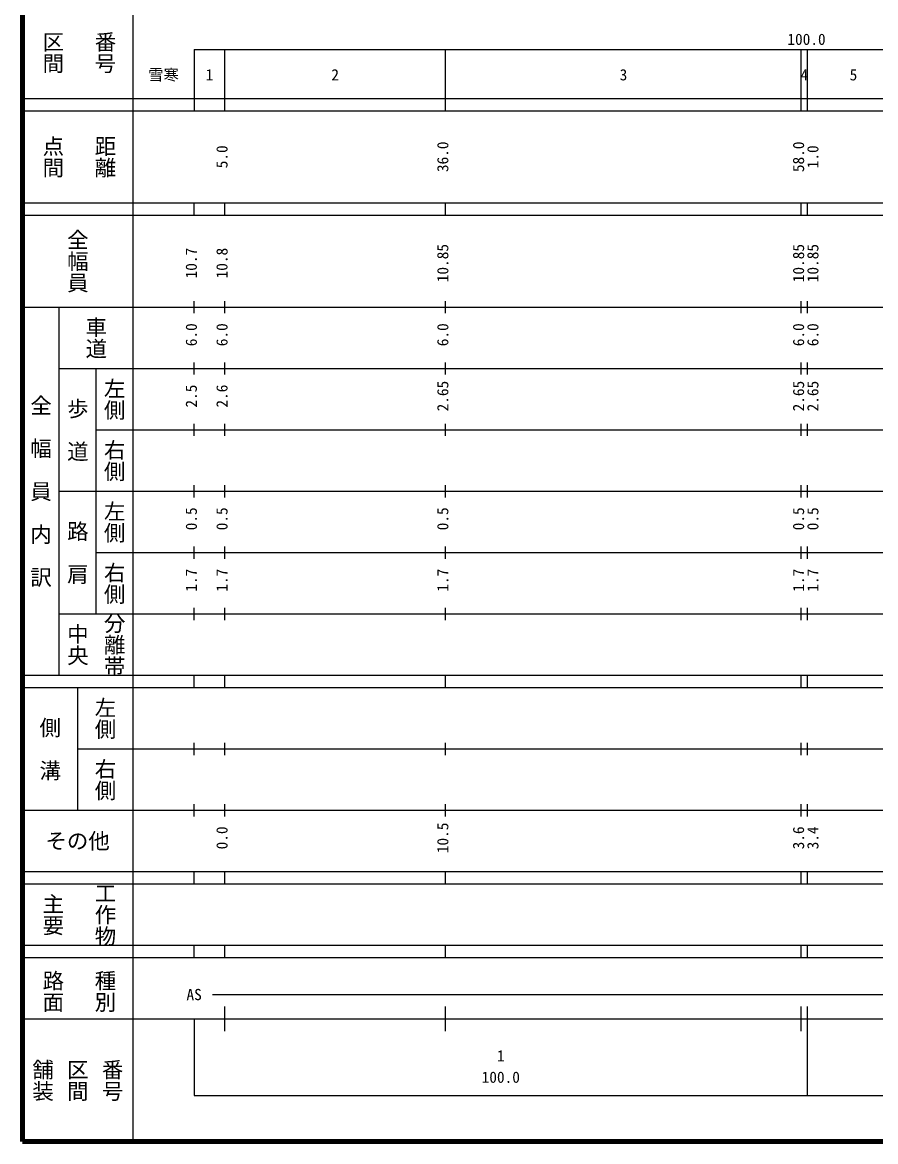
# Model space of a CAD drawing. Units: millimetres on the paper, enlarged 1000 times. Extents: x 40000 to 680000, y 20000 to 380000.
# Drawn here: x 40000 to 179112, y 20000 to 202409 of the extents above; entities that cross this region are included whole.
import ezdxf
from ezdxf.enums import TextEntityAlignment as Align

# ---------------------------------------------------------------- set-up
doc = ezdxf.new("R2010")
doc.units = ezdxf.units.MM
doc.header["$LTSCALE"] = 1000
doc.layers.add('M-TTL', color=2, linetype='Continuous', lineweight=140)
doc.layers.add('M-TTL-BAND', color=7, linetype='Continuous', lineweight=25)
doc.styles.add('@ＭＳ ゴシック', font='')
doc.styles.add('ＭＳ ゴシック', font='')
doc.styles.get('@ＭＳ ゴシック').set_extended_font_data('@MS Gothic')
doc.styles.get('ＭＳ ゴシック').set_extended_font_data('MS Gothic')

msp = doc.modelspace()

# ---------------------------------------------------------------- linework, layer by layer
at = {"layer": 'M-TTL'}
for p, q in [((40000, 380000), (40000, 20000)), ((40000, 20000), (680000, 20000))]:
    msp.add_line(p, q, dxfattribs=at)
at = {"layer": 'M-TTL-BAND'}
for p, q in [((58000, 370000), (58000, 20000)), ((68000, 198000), (579000, 198000)), ((68000, 198000), (68000, 188000)), ((73000, 188000), (73000, 198000)), ((109000, 188000), (109000, 198000)), ((167000, 188000), (167000, 198000)), ((168000, 188000), (168000, 198000)), ((40000, 190000), (579000, 190000)), ((40000, 188000), (579000, 188000)), ((40000, 173000), (579000, 173000)), ((68000, 171000), (68000, 173000)), ((73000, 171000), (73000, 173000)), ((109000, 171000), (109000, 173000)), ((167000, 171000), (167000, 173000)), ((168000, 171000), (168000, 173000)), ((40000, 171000), (579000, 171000)), ((68000, 155000), (68000, 157000)), ((73000, 155000), (73000, 157000)), ((109000, 155000), (109000, 157000)), ((167000, 155000), (167000, 157000)), ((168000, 155000), (168000, 157000)), ((40000, 156000), (579000, 156000)), ((46000, 96000), (46000, 156000)), ((46000, 146000), (579000, 146000)), ((52000, 146000), (52000, 106000)), ((68000, 145000), (68000, 147000)), ((73000, 145000), (73000, 147000)), ((109000, 145000), (109000, 147000)), ((167000, 145000), (167000, 147000)), ((168000, 145000), (168000, 147000)), ((68000, 135000), (68000, 137000)), ((73000, 135000), (73000, 137000)), ((109000, 135000), (109000, 137000)), ((167000, 135000), (167000, 137000)), ((168000, 135000), (168000, 137000)), ((52000, 136000), (579000, 136000)), ((46000, 126000), (579000, 126000)), ((68000, 125000), (68000, 127000)), ((73000, 125000), (73000, 127000)), ((109000, 125000), (109000, 127000)), ((167000, 125000), (167000, 127000)), ((168000, 125000), (168000, 127000)), ((68000, 115000), (68000, 117000)), ((73000, 115000), (73000, 117000)), ((109000, 115000), (109000, 117000)), ((167000, 115000), (167000, 117000)), ((168000, 115000), (168000, 117000)), ((52000, 116000), (579000, 116000)), ((46000, 106000), (579000, 106000)), ((68000, 105000), (68000, 107000)), ((73000, 105000), (73000, 107000)), ((109000, 105000), (109000, 107000)), ((167000, 105000), (167000, 107000)), ((168000, 105000), (168000, 107000)), ((40000, 96000), (579000, 96000)), ((68000, 94000), (68000, 96000)), ((73000, 94000), (73000, 96000)), ((109000, 94000), (109000, 96000)), ((167000, 94000), (167000, 96000)), ((168000, 94000), (168000, 96000)), ((40000, 94000), (579000, 94000)), ((49000, 94000), (49000, 74000)), ((49000, 84000), (579000, 84000)), ((68000, 83000), (68000, 85000)), ((73000, 83000), (73000, 85000)), ((109000, 83000), (109000, 85000)), ((167000, 83000), (167000, 85000)), ((168000, 83000), (168000, 85000)), ((68000, 73000), (68000, 75000)), ((73000, 73000), (73000, 75000)), ((109000, 73000), (109000, 75000)), ((167000, 73000), (167000, 75000)), ((168000, 73000), (168000, 75000)), ((40000, 74000), (579000, 74000)), ((40000, 64000), (579000, 64000)), ((68000, 62000), (68000, 64000)), ((73000, 62000), (73000, 64000)), ((109000, 62000), (109000, 64000)), ((167000, 62000), (167000, 64000)), ((168000, 62000), (168000, 64000)), ((40000, 62000), (579000, 62000)), ((40000, 52000), (579000, 52000)), ((68000, 50000), (68000, 52000)), ((73000, 50000), (73000, 52000)), ((109000, 50000), (109000, 52000)), ((167000, 50000), (167000, 52000)), ((168000, 50000), (168000, 52000)), ((40000, 50000), (579000, 50000)), ((71000, 44000), (565000, 44000)), ((73000, 38000), (73000, 42000)), ((109000, 38000), (109000, 42000)), ((167000, 38000), (167000, 42000)), ((168000, 27500), (168000, 42000)), ((40000, 40000), (579000, 40000)), ((68000, 40000), (68000, 27500)), ((68000, 27500), (579000, 27500))]:
    msp.add_line(p, q, dxfattribs=at)

# ---------------------------------------------------------------- texts
at = {"layer": 'M-TTL-BAND', "style": '@ＭＳ ゴシック'}
for s, p in [('番号', (53500, 197500)), ('区間', (45000, 197500)), ('点間', (45000, 180500)), ('距離', (53500, 180500)), ('全幅員', (49000, 163500)), ('車道', (52000, 151000)), ('左側', (55000, 141000)), ('全\u3000幅\u3000員\u3000内\u3000訳', (43000, 126000)), ('歩\u3000道', (49000, 136000)), ('右側', (55000, 131000)), ('左側', (55000, 121000)), ('路\u3000肩', (49000, 116000)), ('右側', (55000, 111000)), ('分離帯', (55000, 101000)), ('中央', (49000, 101000)), ('左側', (53500, 89000)), ('側\u3000溝', (44500, 84000)), ('右側', (53500, 79000)), ('主要', (45000, 57000)), ('工作物', (53500, 57000)), ('路面', (45000, 44500)), ('種別', (53500, 44500)), ('舗装', (43333, 30000)), ('区間', (49000, 30000)), ('番号', (54667, 30000))]:
    msp.add_text(s, height=2566, rotation=270, dxfattribs=at).set_placement(p, align=Align.MIDDLE_CENTER)
at = {"layer": 'M-TTL-BAND', "style": 'ＭＳ ゴシック'}
for s, p in [('100.0', (167844, 198195)), ('雪寒', (63017, 192405)), ('1', (70500, 192405)), ('2', (91000, 192405)), ('3', (138000, 192405)), ('4', (167500, 192405)), ('5', (175500, 192405)), ('AS', (68000, 42500)), ('1', (118000, 32523)), ('100.0', (118000, 29033))]:
    msp.add_text(s, height=1833, dxfattribs=at).set_placement(p, align=Align.BOTTOM_CENTER)
for s, p in [('36.0', (110000, 180500)), ('58.0', (168000, 180500)), ('5.0', (74000, 180500)), ('1.0', (170337, 180500)), ('10.85', (110000, 163174)), ('10.85', (168000, 163174)), ('10.85', (170337, 163174)), ('10.7', (69000, 163174)), ('10.8', (74000, 163174)), ('6.0', (69000, 151500)), ('6.0', (74000, 151500)), ('6.0', (110000, 151500)), ('6.0', (168000, 151500)), ('6.0', (170337, 151500)), ('2.5', (69000, 141500)), ('2.6', (74000, 141500)), ('2.65', (110000, 141500)), ('2.65', (168000, 141500)), ('2.65', (170337, 141500)), ('0.5', (69000, 121500)), ('0.5', (74000, 121500)), ('0.5', (110000, 121500)), ('0.5', (168000, 121500)), ('0.5', (170337, 121500)), ('1.7', (69000, 111500)), ('1.7', (74000, 111500)), ('1.7', (110000, 111500)), ('1.7', (168000, 111500)), ('1.7', (170337, 111500)), ('0.0', (74000, 69500)), ('10.5', (110000, 69500)), ('3.6', (168000, 69500)), ('3.4', (170337, 69500))]:
    msp.add_text(s, height=1833, rotation=90, dxfattribs=at).set_placement(p, align=Align.BOTTOM_CENTER)
msp.add_text('その他', height=2566, dxfattribs=at).set_placement((49000, 69000), align=Align.MIDDLE_CENTER)

doc.saveas('drawing.dxf')
